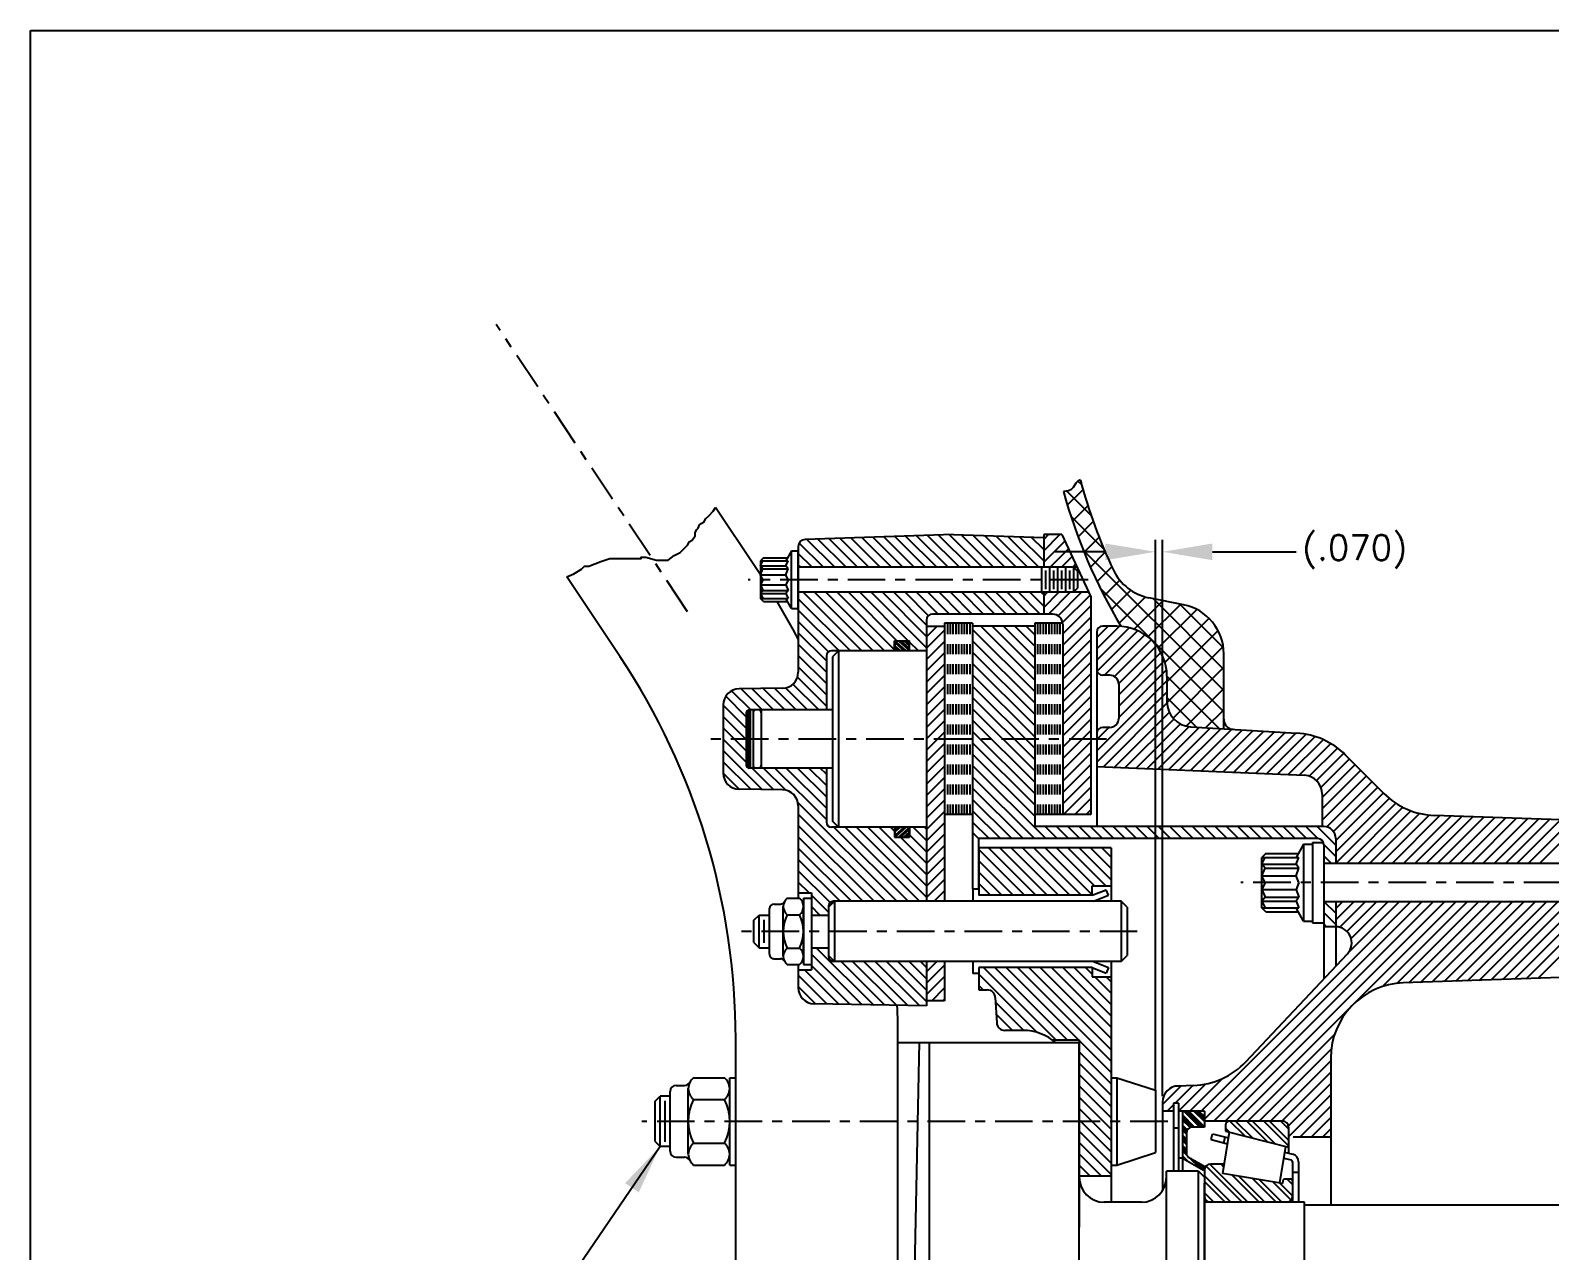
# Model space of a CAD drawing. Extents: x 0 to 267, y -90 to 34.
# Drawn here: x 40.71 to 55.88, y 18.56 to 30.74 of the extents above; entities that cross this region are included whole.
import ezdxf

# ---------------------------------------------------------------- set-up
doc = ezdxf.new("R2010")
doc.units = 0
doc.header["$LTSCALE"] = 0.3
doc.header["$MEASUREMENT"] = 0
doc.linetypes.add('CENTER', pattern=[2, 1.25, -0.25, 0.25, -0.25])
doc.linetypes.add('HIDDEN', pattern=[0.375, 0.25, -0.125])
doc.layers.get('0').update_dxf_attribs({"linetype": 'CONTINUOUS'})
doc.layers.get('Defpoints').update_dxf_attribs({"linetype": 'CONTINUOUS'})
for name, color, linetype in [('1', 1, 'CONTINUOUS'), ('2', 6, 'CONTINUOUS'), ('NOTES', 2, 'CONTINUOUS')]:
    doc.layers.add(name, color=color, linetype=linetype)
doc.styles.add('ROMANS', font='ROMANS.shx')
doc.dimstyles.new('FRACTION', dxfattribs={"dimtxt": 0.125, "dimasz": 0.15, "dimexe": 0.12, "dimexo": 0.12, "dimgap": 0.05, "dimtad": 0, "dimtih": 1, "dimtoh": 1, "dimdec": 4, "dimzin": 4, "dimdsep": 46, "dimlunit": 5, "dimtxsty": 'ROMANS', "dimcen": 0.09, "dimclrd": 6, "dimclre": 6, "dimclrt": 256, "dimadec": 0, "dimazin": 0, "dimtfac": 0.72, "dimtdec": 4, "dimtofl": 0, "dimtmove": 0, "dimatfit": 3, "dimfxl": 1, "dimfrac": 2, "dimtolj": 1, "dimtzin": 4, "dimarcsym": 0})

# ---------------------------------------------------------------- blocks, each defined once
blk = doc.blocks.new('*D8')
at = {"layer": 'Defpoints', "color": 0, "transparency": 16777216}
for p in [(51.941, 25.537), (51.941, 20.044), (52.011, 20.044)]:
    blk.add_point(p, dxfattribs=at)
at = {"layer": 'NOTES', "color": 6, "lineweight": -2, "transparency": 16777216}
for p, q in [((51.941, 20.164), (51.941, 25.657)), ((52.011, 20.164), (52.011, 25.657)), ((51.441, 25.537), (50.941, 25.537)), ((52.511, 25.537), (53.345, 25.537))]:
    blk.add_line(p, q, dxfattribs=at)
at = {"layer": 'NOTES', "color": 6, "transparency": 16777216}
for points in [[(51.441, 25.62), (51.441, 25.453), (51.941, 25.537)], [(52.511, 25.62), (52.511, 25.453), (52.011, 25.537)]]:
    blk.add_solid(points, dxfattribs=at)
at = {"layer": 'NOTES', "transparency": 16777216, "insert": (53.93, 25.537), "char_height": 0.25, "attachment_point": 5, "style": 'ROMANS'}
blk.add_mtext('\\A1;(.070)', dxfattribs=at)

msp = doc.modelspace()

# ---------------------------------------------------------------- linework, layer by layer
at = {"color": 2}
for p, q in [((48.22673, 21.50016), (48.2267, 21.99727)), ((48.26646, 22.07999), (48.38874, 22.08)), ((48.42851, 22.08), (48.50678, 22.08001)), ((48.42855, 21.50018), (48.42852, 21.99728)), ((47.93218, 21.63704), (47.93217, 21.85882)), ((47.98437, 21.58486), (47.98435, 21.91101)), ((48.03655, 21.634), (48.03653, 21.86369)), ((48.08874, 21.52073), (48.08871, 21.97515)), ((48.26647, 21.91397), (48.38875, 21.91398)), ((48.26649, 21.58193), (48.38878, 21.58194)), ((48.26651, 21.41591), (48.38879, 21.41592)), ((48.42856, 21.41592), (48.50683, 21.41593)), ((47.27847, 19.52602), (47.27847, 20.17868)), ((47.33069, 20.2873), (47.63909, 20.2873)), ((47.69129, 20.2873), (47.75129, 20.2873)), ((47.6913, 19.52602), (47.6913, 20.17868)), ((51.49757, 20.2873), (51.55757, 20.2873)), ((46.9473, 19.65135), (46.9473, 20.05135)), ((46.9973, 19.60135), (46.9973, 20.10135)), ((47.0473, 19.64862), (47.0473, 20.05795)), ((47.0973, 19.55304), (47.0973, 20.14966)), ((47.33069, 20.06932), (47.63909, 20.06932)), ((47.33069, 19.63337), (47.63909, 19.63337)), ((47.33069, 19.4154), (47.63909, 19.4154)), ((47.6913, 19.4154), (47.7513, 19.4154)), ((51.49758, 19.4154), (51.55758, 19.4154))]:
    msp.add_line(p, q, dxfattribs=at)
for centre, radius, start, end in [((48.33308, 21.99699), 0.10643, 128.748849, 231.259119), ((48.32214, 21.99699), 0.10643, 308.748849, 51.259119), ((48.59314, 21.74798), 0.36642, 153.062479, 206.945489), ((48.06211, 21.74794), 0.36642, 333.062479, 26.945489), ((48.33311, 21.49893), 0.10643, 128.748849, 231.259119), ((48.32217, 21.49893), 0.10643, 308.748849, 51.259119), ((47.41814, 20.17831), 0.13974, 128.744865, 231.255135), ((47.55163, 20.17831), 0.13974, 308.744865, 51.255135), ((47.75957, 19.85135), 0.48109, 153.058495, 206.941505), ((47.21021, 19.85135), 0.48109, 333.058495, 26.941505), ((47.41814, 19.52439), 0.13974, 128.744865, 231.255135), ((47.55163, 19.52439), 0.13974, 308.744865, 51.255135)]:
    msp.add_arc(centre, radius, start, end, dxfattribs=at)
at = {"layer": '1', "linetype": 'CENTER'}
for p, q in [((47.27149, 24.93726), (45.36175, 27.80441)), ((53.69132, 19.69435), (53.27132, 19.69435)), ((52.62642, 19.42435), (52.49132, 19.42435)), ((53.29132, 19.27435), (53.23478, 19.27435)), ((53.25132, 19.04435), (52.49132, 19.04435))]:
    msp.add_line(p, q, dxfattribs=at)
at = {"layer": '1'}
for p, q in [((51.2058, 26.2059), (51.16804, 26.24366)), ((51.30019, 25.89938), (51.05608, 26.14348)), ((51.06265, 26.00448), (51.21852, 26.16034)), ((47.94564, 25.38629), (47.55035, 25.97975)), ((51.11399, 25.84369), (51.26772, 25.99742)), ((51.43168, 25.55575), (51.09922, 25.88821)), ((51.16943, 25.68699), (51.32132, 25.83888)), ((49.92632, 25.70797), (48.44409, 25.6606)), ((48.73966, 25.38297), (48.46147, 25.66116)), ((48.8528, 25.38297), (48.5711, 25.66466)), ((48.96594, 25.38297), (48.68074, 25.66816)), ((49.07908, 25.38297), (48.79037, 25.67167)), ((49.19221, 25.38297), (48.90001, 25.67517)), ((49.30535, 25.38297), (49.00964, 25.67868)), ((49.41849, 25.38297), (49.11927, 25.68218)), ((49.53163, 25.38297), (49.22891, 25.68568)), ((49.64477, 25.38297), (49.33854, 25.68919)), ((49.7579, 25.38297), (49.44818, 25.69269)), ((49.87104, 25.38297), (49.55781, 25.69619)), ((49.98418, 25.38297), (49.66745, 25.6997)), ((50.09732, 25.38297), (49.77708, 25.7032)), ((50.21046, 25.38297), (49.88672, 25.7067)), ((49.92632, 25.70797), (50.82632, 25.67921)), ((50.3236, 25.38297), (50.00097, 25.70558)), ((50.43673, 25.38297), (50.11785, 25.70185)), ((50.54987, 25.38297), (50.23472, 25.69811)), ((50.66301, 25.38297), (50.35159, 25.69438)), ((50.77615, 25.38297), (50.46847, 25.69064)), ((50.82632, 25.44593), (50.58534, 25.68691)), ((50.82632, 25.55907), (50.70221, 25.68317)), ((50.82632, 25.70797), (50.82632, 25.38297)), ((50.82632, 25.5462), (50.98809, 25.70797)), ((50.82632, 25.65934), (50.87495, 25.70797)), ((50.82632, 25.43307), (51.03657, 25.64331)), ((51.00632, 25.70797), (51.29632, 25.08797)), ((51.22878, 25.53421), (51.3791, 25.68453)), ((48.37632, 25.59064), (48.37632, 24.3355)), ((48.51338, 25.38297), (48.37632, 25.52003)), ((48.62652, 25.38297), (48.38503, 25.62445)), ((50.88936, 25.38297), (51.07262, 25.56623)), ((51.0025, 25.38297), (51.10868, 25.48914)), ((52.62381, 24.15149), (51.22045, 25.55485)), ((51.29189, 25.38519), (51.44089, 25.53418)), ((48.40025, 25.38297), (48.37632, 25.40689)), ((51.11564, 25.38297), (51.14473, 25.41206)), ((51.35863, 25.2398), (51.50652, 25.38769)), ((46.59735, 24.48823), (46.06605, 25.28589)), ((51.42888, 25.09792), (51.58517, 25.2542)), ((48.89585, 24.54797), (48.37632, 25.06748)), ((49.00899, 24.54797), (48.42397, 25.13297)), ((49.12212, 24.54797), (48.53711, 25.13297)), ((49.23526, 24.54797), (48.65025, 25.13297)), ((49.33807, 24.5583), (48.76339, 25.13297)), ((49.36153, 24.64798), (48.87653, 25.13297)), ((49.47467, 24.64797), (48.98967, 25.13297)), ((49.65632, 24.57946), (49.1028, 25.13297)), ((49.65632, 24.6926), (49.21594, 25.13297)), ((49.65632, 24.80573), (49.32908, 25.13297)), ((49.67622, 24.89897), (49.44222, 25.13297)), ((49.77398, 24.91435), (49.55536, 25.13297)), ((49.88712, 24.91435), (49.66849, 25.13297)), ((50.00026, 24.91435), (49.78163, 25.13297)), ((50.1134, 24.91435), (49.89477, 25.13297)), ((50.22654, 24.91435), (50.00791, 25.13297)), ((50.33967, 24.91435), (50.12105, 25.13297)), ((50.45281, 24.91435), (50.23419, 25.13297)), ((50.56595, 24.91435), (50.34732, 25.13297)), ((50.67909, 24.91435), (50.46046, 25.13297)), ((50.79223, 24.91435), (50.5736, 25.13297)), ((50.82632, 24.99339), (50.68674, 25.13297)), ((50.82632, 25.10652), (50.79988, 25.13297)), ((50.82632, 24.98052), (50.97877, 25.13297)), ((50.82632, 25.09366), (50.86563, 25.13297)), ((50.82632, 25.13297), (50.82632, 24.91435)), ((50.87328, 24.91435), (51.09191, 25.13297)), ((50.97048, 24.89841), (51.20505, 25.13297)), ((51.01511, 24.8299), (51.28895, 25.10373)), ((51.29632, 25.08797), (51.29632, 22.91435)), ((52.62381, 23.93936), (51.39194, 25.17123)), ((51.50254, 24.95945), (51.696, 25.1529)), ((51.57952, 24.82429), (51.84155, 25.08632)), ((51.73042, 24.76306), (52.01722, 25.04986)), ((52.22201, 25.00884), (51.87589, 25.07817)), ((52.62381, 24.36362), (51.91762, 25.06981)), ((48.78271, 24.54797), (48.37632, 24.95435)), ((50.91632, 24.91435), (49.71632, 24.91435)), ((51.01632, 24.71798), (51.29632, 24.99797)), ((51.01632, 24.60484), (51.29632, 24.88484)), ((51.86622, 24.68673), (52.19396, 25.01446)), ((51.96871, 24.57708), (52.35405, 24.96242)), ((52.03672, 24.43297), (52.47663, 24.87287)), ((52.62009, 24.57947), (52.18288, 25.01668)), ((48.67822, 24.53932), (48.37632, 24.84121)), ((48.65632, 24.44808), (48.37632, 24.72808)), ((49.65632, 24.85435), (49.65632, 22.04797)), ((49.65632, 24.79435), (49.83632, 24.79435)), ((49.65632, 24.68724), (49.76343, 24.79435)), ((49.65632, 24.57411), (49.83632, 24.7541)), ((49.83632, 24.82435), (49.83632, 22.04797)), ((50.11632, 24.82435), (49.83632, 24.82435)), ((50.11632, 24.82435), (50.11632, 22.91435)), ((50.73632, 24.79435), (50.11632, 24.79435)), ((50.73632, 24.14286), (50.11632, 24.76286)), ((50.73632, 24.256), (50.19798, 24.79435)), ((50.73632, 24.36914), (50.31111, 24.79435)), ((50.73632, 24.48227), (50.42425, 24.79435)), ((50.73632, 24.59541), (50.53739, 24.79435)), ((50.73632, 24.70855), (50.65053, 24.79435)), ((50.73632, 24.82435), (50.73632, 22.91435)), ((51.01582, 24.82435), (50.73632, 24.82435)), ((51.01632, 24.81435), (51.01632, 22.91435)), ((51.01632, 24.49171), (51.29632, 24.7717)), ((51.35632, 24.68169), (51.46898, 24.79435)), ((51.35632, 24.56855), (51.58148, 24.79371)), ((51.35632, 24.45542), (51.67977, 24.77887)), ((51.35632, 24.34228), (51.76347, 24.74942)), ((52.05632, 24.24043), (52.56664, 24.75075)), ((48.65632, 24.33494), (48.37632, 24.61494)), ((49.33807, 24.64798), (49.48807, 24.64797)), ((49.33807, 24.54798), (49.33807, 24.64798)), ((49.34162, 24.59565), (49.39499, 24.54798)), ((49.34222, 24.5884), (49.38749, 24.54798)), ((49.3438, 24.58029), (49.37998, 24.54798)), ((49.34652, 24.6241), (49.43175, 24.54797)), ((49.34696, 24.57077), (49.37247, 24.54798)), ((49.34862, 24.62892), (49.43926, 24.54797)), ((49.35102, 24.63349), (49.44677, 24.54797)), ((49.35399, 24.63754), (49.45334, 24.54881)), ((49.37593, 24.6477), (49.47381, 24.56028)), ((49.38313, 24.64798), (49.47635, 24.56471)), ((49.39063, 24.64798), (49.47861, 24.5694)), ((49.39814, 24.64798), (49.48055, 24.57437)), ((49.43153, 24.64797), (49.48451, 24.60065)), ((49.43904, 24.64797), (49.48387, 24.60794)), ((49.44654, 24.64797), (49.48223, 24.6161)), ((49.45405, 24.64797), (49.47896, 24.62573)), ((49.48807, 24.54797), (49.48807, 24.64797)), ((49.57468, 24.54797), (49.48807, 24.63457)), ((49.65632, 24.46097), (49.83632, 24.64097)), ((50.73632, 24.02973), (50.11632, 24.64973)), ((51.01632, 24.37857), (51.29632, 24.65856)), ((51.43153, 24.30435), (51.836, 24.70882)), ((51.53213, 24.29182), (51.89888, 24.65856)), ((51.57595, 24.2225), (51.95265, 24.59919)), ((52.0566, 24.02857), (52.6186, 24.59058)), ((48.65632, 24.22181), (48.37632, 24.5018)), ((48.65632, 24.49797), (48.65632, 23.95797)), ((48.77632, 24.54726), (48.71632, 24.48726)), ((48.71632, 24.48726), (48.71632, 22.84868)), ((48.77632, 24.54797), (48.77632, 22.78797)), ((49.65632, 24.34783), (49.83632, 24.52783)), ((50.73632, 23.91659), (50.11632, 24.53659)), ((50.73632, 23.80345), (50.11632, 24.42345)), ((51.01632, 24.26543), (51.29632, 24.54543)), ((51.01632, 24.1523), (51.29632, 24.43229)), ((51.57632, 24.10973), (51.99706, 24.53047)), ((51.57632, 23.99659), (52.03105, 24.45132)), ((52.62381, 23.77067), (52.62381, 24.51858)), ((48.65632, 23.99554), (48.36782, 24.28403)), ((48.65632, 24.10867), (48.37632, 24.38867)), ((49.65632, 24.2347), (49.83632, 24.4147)), ((49.65632, 24.12156), (49.83632, 24.30156)), ((50.73632, 23.69031), (50.11632, 24.31031)), ((51.01632, 24.03916), (51.29632, 24.31916)), ((51.57632, 23.88346), (52.0521, 24.35923)), ((52.57759, 23.77345), (52.05632, 24.29471)), ((52.11706, 23.8769), (52.62381, 24.38366)), ((47.90192, 23.95797), (47.71084, 24.14905)), ((48.01506, 23.95797), (47.80474, 24.16829)), ((48.1282, 23.95797), (47.91593, 24.17023)), ((48.24134, 23.95797), (48.02713, 24.17217)), ((48.35448, 23.95797), (48.13833, 24.17411)), ((48.46762, 23.95797), (48.24709, 24.17849)), ((48.58075, 23.95797), (48.32272, 24.216)), ((49.65632, 24.00843), (49.83632, 24.18842)), ((50.73632, 23.57718), (50.11632, 24.19718)), ((51.01632, 23.92603), (51.29632, 24.20602)), ((51.35632, 23.55032), (52.05632, 24.25032)), ((51.35632, 23.43718), (52.05632, 24.13718)), ((52.24915, 23.79687), (52.62381, 24.17153)), ((47.62632, 24.00797), (47.62632, 23.32797)), ((47.85632, 23.7773), (47.62632, 24.00729)), ((47.85632, 23.89043), (47.65194, 24.09481)), ((49.65632, 23.89529), (49.83632, 24.07529)), ((50.73632, 23.46404), (50.11632, 24.08404)), ((50.73632, 23.3509), (50.11632, 23.9709)), ((51.01632, 23.81289), (51.29632, 24.09288)), ((51.01632, 23.69975), (51.29632, 23.97975)), ((51.42374, 23.39147), (52.05682, 24.02454)), ((52.35186, 23.78704), (52.05632, 24.08258)), ((47.85632, 23.66416), (47.62632, 23.89416)), ((47.85632, 23.92797), (47.85636, 23.40796)), ((47.87441, 23.94011), (47.89441, 23.95797)), ((47.87441, 23.94011), (47.87445, 23.39582)), ((47.89441, 23.95797), (47.89445, 23.37796)), ((47.92632, 23.95797), (47.92636, 23.37796)), ((48.00632, 23.95798), (48.00636, 23.37797)), ((49.65632, 23.78216), (49.83632, 23.96215)), ((49.65632, 23.66902), (49.83632, 23.84902)), ((50.73632, 23.23777), (50.11632, 23.85777)), ((51.01632, 23.58662), (51.29632, 23.86661)), ((51.53225, 23.38683), (52.07983, 23.93441)), ((51.64075, 23.3822), (52.12582, 23.86727)), ((51.74925, 23.37756), (52.19042, 23.81873)), ((52.44581, 23.78139), (52.62381, 23.95939)), ((47.85632, 23.55103), (47.62632, 23.78102)), ((47.85632, 23.43789), (47.62632, 23.66789)), ((49.65632, 23.55588), (49.83632, 23.73588)), ((50.73632, 23.12463), (50.11632, 23.74463)), ((51.01632, 23.47348), (51.29632, 23.75348)), ((51.35632, 23.66346), (51.47721, 23.78435)), ((51.85775, 23.37292), (52.27681, 23.79199)), ((51.96625, 23.36829), (52.38313, 23.78516)), ((52.07475, 23.36365), (52.48984, 23.77874)), ((52.18326, 23.35902), (52.59655, 23.77231)), ((52.2913, 23.79069), (53.35358, 23.72672)), ((52.29176, 23.35438), (52.70326, 23.76588)), ((52.40026, 23.34975), (52.80997, 23.75946)), ((52.50876, 23.34511), (52.91668, 23.75303)), ((52.61726, 23.34048), (53.02339, 23.7466)), ((52.72576, 23.33584), (53.1301, 23.74018)), ((52.83427, 23.33121), (53.23681, 23.73375)), ((52.94277, 23.32657), (53.34352, 23.72732)), ((53.05127, 23.32193), (53.4449, 23.71557)), ((53.15977, 23.3173), (53.5354, 23.69293)), ((53.26827, 23.31266), (53.6172, 23.66159)), ((48.01714, 23.16394), (47.62632, 23.55475)), ((49.65632, 23.44275), (49.83632, 23.62274)), ((49.65632, 23.32961), (49.83632, 23.50961)), ((50.73632, 23.01149), (50.11632, 23.63149)), ((50.73632, 22.89836), (50.11632, 23.51836)), ((51.01632, 23.36035), (51.29632, 23.64034)), ((51.01632, 23.24721), (51.29632, 23.5272)), ((53.37677, 23.30803), (53.69159, 23.62285)), ((53.47785, 23.29597), (53.75933, 23.57745)), ((53.5481, 23.25308), (53.82083, 23.52581)), ((54.22239, 23.12455), (53.83902, 23.50821)), ((47.90199, 23.16595), (47.62632, 23.44161)), ((47.87445, 23.39582), (47.89445, 23.37796)), ((48.13229, 23.16193), (47.91624, 23.37797)), ((48.25064, 23.15672), (48.02938, 23.37797)), ((48.65632, 22.86418), (48.14252, 23.37797)), ((48.65632, 22.97731), (48.25566, 23.37797)), ((48.65632, 23.09045), (48.3688, 23.37797)), ((48.65632, 23.20359), (48.48194, 23.37797)), ((48.65632, 23.31672), (48.59507, 23.37797)), ((48.65632, 23.37797), (48.65632, 22.83797)), ((49.65632, 23.21648), (49.83632, 23.39647)), ((50.8472, 22.67435), (50.11632, 23.40522)), ((51.01632, 23.13407), (51.29632, 23.41407)), ((51.35632, 23.39435), (53.42856, 23.30582)), ((53.59336, 23.1852), (53.87768, 23.46952)), ((53.60632, 23.08503), (53.93422, 23.41293)), ((53.60632, 22.97189), (53.99077, 23.35634)), ((47.78684, 23.16796), (47.62632, 23.32848)), ((49.65632, 23.10334), (49.83632, 23.28334)), ((50.73406, 22.67435), (50.11632, 23.29208)), ((51.01632, 23.02094), (51.29632, 23.30093)), ((53.60632, 22.85876), (54.04732, 23.29975)), ((53.65126, 22.79055), (54.10387, 23.24316)), ((49.65632, 22.9902), (49.83632, 23.1702)), ((49.65632, 22.87707), (49.83632, 23.05706)), ((50.62092, 22.67435), (50.11632, 23.17894)), ((50.50778, 22.67435), (50.11632, 23.06581)), ((51.02287, 22.91435), (51.29632, 23.1878)), ((51.13601, 22.91435), (51.29632, 23.07466)), ((53.71854, 22.7447), (54.16041, 23.18657)), ((53.74132, 22.65435), (54.21696, 23.12998)), ((53.74132, 22.54121), (54.27598, 23.07586)), ((49.35941, 22.04797), (48.3726, 23.03476)), ((48.37632, 23.00044), (48.37632, 22.08)), ((49.24627, 22.04797), (48.37632, 22.9179)), ((49.65632, 22.76393), (49.83632, 22.94393)), ((50.11632, 22.91435), (49.83632, 22.91435)), ((50.39465, 22.67435), (50.11632, 22.95267)), ((51.29632, 22.91435), (50.73632, 22.91435)), ((51.24915, 22.91435), (51.29632, 22.96152)), ((53.74132, 22.42807), (54.34111, 23.02786)), ((53.85074, 22.42435), (54.41269, 22.9863)), ((53.96387, 22.42435), (54.49131, 22.95179)), ((54.07701, 22.42435), (54.57803, 22.92536)), ((54.19015, 22.42435), (54.67459, 22.90879)), ((54.30329, 22.42435), (54.78215, 22.90321)), ((49.13313, 22.04797), (48.37632, 22.80476)), ((48.77632, 22.78868), (48.71632, 22.84868)), ((49.47255, 22.04797), (48.73253, 22.78797)), ((49.58569, 22.04797), (48.84567, 22.78797)), ((49.65632, 22.09047), (48.95881, 22.78797)), ((49.65632, 22.2036), (49.07195, 22.78797)), ((49.65632, 22.31674), (49.18509, 22.78797)), ((49.33807, 22.74813), (49.29822, 22.78797)), ((49.33807, 22.78796), (49.33807, 22.68796)), ((49.34162, 22.74029), (49.39499, 22.78796)), ((49.34222, 22.74754), (49.38749, 22.78796)), ((49.3438, 22.75565), (49.37998, 22.78796)), ((49.34652, 22.71184), (49.43175, 22.78797)), ((49.34696, 22.76517), (49.37247, 22.78796)), ((49.34862, 22.70702), (49.43926, 22.78797)), ((49.35102, 22.70245), (49.44677, 22.78797)), ((49.35399, 22.6984), (49.45334, 22.78713)), ((49.37593, 22.68824), (49.47381, 22.77566)), ((49.38313, 22.68796), (49.47635, 22.77123)), ((49.39063, 22.68796), (49.47861, 22.76654)), ((49.39814, 22.68796), (49.48055, 22.76157)), ((49.48807, 22.78797), (49.48807, 22.68797)), ((49.65632, 22.65615), (49.5245, 22.78797)), ((49.65632, 22.76928), (49.63764, 22.78797)), ((49.65632, 22.6508), (49.83632, 22.83079)), ((50.28151, 22.67435), (50.11632, 22.83953)), ((50.96033, 22.67435), (50.84033, 22.79435)), ((51.07347, 22.67435), (50.95347, 22.79435)), ((51.18661, 22.67435), (51.06661, 22.79435)), ((51.29974, 22.67435), (51.17974, 22.79435)), ((51.41288, 22.67435), (51.29288, 22.79435)), ((51.52602, 22.67435), (51.40602, 22.79435)), ((51.63915, 22.67435), (51.51915, 22.79435)), ((51.75229, 22.67435), (51.63229, 22.79435)), ((51.86543, 22.67435), (51.74543, 22.79435)), ((51.97857, 22.67435), (51.85857, 22.79435)), ((52.0917, 22.67435), (51.9717, 22.79435)), ((52.20484, 22.67435), (52.08484, 22.79435)), ((52.31798, 22.67435), (52.19798, 22.79435)), ((52.43111, 22.67435), (52.31111, 22.79435)), ((52.54425, 22.67435), (52.42425, 22.79435)), ((52.65739, 22.67435), (52.53739, 22.79435)), ((52.77053, 22.67435), (52.65053, 22.79435)), ((52.88366, 22.67435), (52.76366, 22.79435)), ((52.9968, 22.67435), (52.8768, 22.79435)), ((53.10994, 22.67435), (52.98994, 22.79435)), ((53.22307, 22.67435), (53.10307, 22.79435)), ((53.33621, 22.67435), (53.21621, 22.79435)), ((53.44935, 22.67435), (53.32935, 22.79435)), ((53.5625, 22.67434), (53.44249, 22.79435)), ((53.74132, 22.60865), (53.55562, 22.79435)), ((54.41642, 22.42435), (54.89147, 22.89939)), ((54.52956, 22.42435), (55.00079, 22.89557)), ((54.6427, 22.42435), (55.1101, 22.89176)), ((54.75583, 22.42435), (55.21942, 22.88794)), ((54.86897, 22.42435), (55.32874, 22.88412)), ((54.98211, 22.42435), (55.43806, 22.8803)), ((55.09525, 22.42435), (55.54738, 22.87648)), ((55.20838, 22.42435), (55.6567, 22.87267)), ((55.32152, 22.42435), (55.76602, 22.86885)), ((55.43466, 22.42435), (55.87534, 22.86503)), ((55.54779, 22.42435), (55.98466, 22.86121)), ((55.66093, 22.42435), (56.09398, 22.8574)), ((55.77407, 22.42435), (56.20489, 22.85517)), ((49.01999, 22.04797), (48.37632, 22.69163)), ((49.33807, 22.68796), (49.48807, 22.68797)), ((49.65632, 22.42988), (49.39823, 22.68796)), ((49.43153, 22.68797), (49.48451, 22.73529)), ((49.43904, 22.68797), (49.48387, 22.728)), ((49.44654, 22.68797), (49.48223, 22.71984)), ((49.45405, 22.68797), (49.47896, 22.71021)), ((49.65632, 22.54301), (49.48807, 22.71126)), ((49.65632, 22.53766), (49.83632, 22.71766)), ((49.65632, 22.42452), (49.83632, 22.60452)), ((50.17632, 22.67435), (50.17632, 22.16797)), ((53.74132, 22.49551), (53.62131, 22.61552)), ((48.90686, 22.04797), (48.37632, 22.57849)), ((48.79372, 22.04797), (48.37632, 22.46536)), ((49.65632, 22.31139), (49.83632, 22.49138)), ((50.18007, 22.58211), (50.18007, 22.10797)), ((50.63571, 22.10797), (50.18007, 22.56361)), ((50.52258, 22.10797), (50.18007, 22.45047)), ((50.74885, 22.10797), (50.2747, 22.58211)), ((50.86199, 22.10797), (50.38784, 22.58211)), ((50.97513, 22.10797), (50.50098, 22.58211)), ((51.08827, 22.10797), (50.61412, 22.58211)), ((51.2014, 22.10797), (50.72726, 22.58211)), ((51.31089, 22.11162), (50.84039, 22.58211)), ((51.33271, 22.20293), (50.95353, 22.58211)), ((51.44585, 22.20293), (51.06101, 22.58777)), ((51.50007, 22.26186), (51.17981, 22.58211)), ((51.50007, 22.37499), (51.29295, 22.58211)), ((51.50007, 22.48813), (51.40609, 22.58211)), ((51.50007, 22.58211), (51.50007, 22.04797)), ((53.69935, 22.42435), (53.62132, 22.50237)), ((48.69316, 22.03539), (48.37632, 22.35222)), ((49.65632, 22.19825), (49.83632, 22.37825)), ((50.40944, 22.10797), (50.18007, 22.33734)), ((48.48354, 22.13187), (48.37632, 22.23908)), ((49.65632, 22.08512), (49.83632, 22.26511)), ((49.73232, 22.04797), (49.83632, 22.15198)), ((50.12007, 22.16797), (50.12007, 22.04797)), ((50.2963, 22.10797), (50.18007, 22.2242)), ((51.31089, 22.10797), (51.31089, 22.20293)), ((51.31089, 22.20293), (51.50007, 22.20293)), ((51.31089, 22.10797), (51.45127, 22.16368)), ((51.4734, 22.10791), (51.45127, 22.16368)), ((48.37632, 22.13186), (48.50678, 22.13187)), ((48.50678, 22.13187), (48.50683, 21.36407)), ((48.67632, 21.93909), (48.50678, 22.10863)), ((48.59127, 21.91101), (48.50679, 21.99548)), ((48.67632, 21.98797), (48.73632, 22.04797)), ((48.67632, 21.99797), (48.67632, 21.49797)), ((48.73632, 22.04797), (48.73632, 21.44797)), ((50.18316, 22.10797), (50.18007, 22.11106)), ((51.32236, 22.04797), (51.4734, 22.10791)), ((51.5988, 22.04797), (51.5988, 21.44797)), ((51.6588, 21.98797), (51.5988, 22.04797)), ((52.39897, 19.95435), (54.48897, 22.04435)), ((52.43132, 19.87356), (54.60211, 22.04435)), ((52.52525, 19.85435), (54.71525, 22.04435)), ((52.63838, 19.85435), (54.82838, 22.04435)), ((52.75152, 19.85435), (54.94152, 22.04435)), ((53.74132, 21.92982), (53.6268, 22.04435)), ((53.74132, 21.97552), (53.81015, 22.04435)), ((53.74132, 21.86239), (53.92329, 22.04435)), ((53.74132, 21.97552), (53.81015, 22.04435)), ((53.78128, 21.7892), (54.03642, 22.04435)), ((53.85343, 21.74821), (54.14956, 22.04435)), ((53.86628, 21.5348), (54.37583, 22.04435)), ((53.89526, 21.67691), (54.2627, 22.04435)), ((54.20535, 21.19504), (55.05466, 22.04435)), ((54.35113, 21.22769), (55.16779, 22.04435)), ((54.47121, 21.23463), (55.28093, 22.04435)), ((54.58844, 21.23872), (55.39407, 22.04435)), ((54.70567, 21.24282), (55.5072, 22.04435)), ((54.8229, 21.24691), (55.62034, 22.04435)), ((54.94014, 21.251), (55.73348, 22.04435)), ((55.05737, 21.2551), (55.84662, 22.04435)), ((55.1746, 21.25919), (55.95975, 22.04435)), ((55.29183, 21.26329), (56.07289, 22.04435)), ((55.40906, 21.26738), (56.18132, 22.03964)), ((51.6588, 21.98797), (51.6588, 21.50797)), ((53.74132, 21.81669), (53.62132, 21.93669)), ((55.52629, 21.27147), (56.18132, 21.92651)), ((53.65053, 21.79435), (53.62132, 21.82355)), ((55.64352, 21.27557), (56.18132, 21.81337)), ((55.76075, 21.27966), (56.18132, 21.70023)), ((49.13313, 21.00701), (48.55526, 21.58486)), ((48.67632, 21.57694), (48.66839, 21.58487)), ((48.37632, 21.41592), (48.37632, 21.18515)), ((49.01014, 21.01686), (48.50682, 21.52016)), ((48.89499, 21.01887), (48.50683, 21.40702)), ((48.67632, 21.50797), (48.73632, 21.44797)), ((49.24043, 21.01284), (48.8053, 21.44797)), ((49.35558, 21.01083), (48.91843, 21.44797)), ((49.47073, 21.00882), (49.03157, 21.44797)), ((49.58588, 21.00681), (49.14471, 21.44797)), ((49.65632, 21.0495), (49.25785, 21.44797)), ((49.65632, 21.16264), (49.37099, 21.44797)), ((49.65632, 21.27577), (49.48412, 21.44797)), ((49.65632, 21.38891), (49.59726, 21.44797)), ((49.65632, 21.44797), (49.65632, 21.00558)), ((49.65632, 21.34354), (49.76075, 21.44797)), ((49.65632, 21.23041), (49.83632, 21.4104)), ((49.83632, 21.44797), (49.83632, 21.05581)), ((50.12007, 21.44797), (50.12007, 21.32797)), ((50.18007, 21.38797), (50.18007, 21.16312)), ((50.94769, 20.66464), (50.22435, 21.38797)), ((51.06083, 20.66464), (50.33748, 21.38797)), ((51.50007, 20.33855), (50.45062, 21.38797)), ((51.50007, 20.45168), (50.56376, 21.38797)), ((51.50007, 20.56482), (50.6769, 21.38797)), ((51.50007, 20.67795), (50.79004, 21.38797)), ((51.50007, 20.79109), (50.90317, 21.38797)), ((51.50007, 20.90423), (51.01631, 21.38797)), ((51.50007, 21.01736), (51.12945, 21.38797)), ((51.31089, 21.31967), (51.24259, 21.38797)), ((51.31089, 21.38797), (51.31089, 21.293)), ((51.31089, 21.38797), (51.45127, 21.33226)), ((51.32236, 21.44797), (51.4734, 21.38803)), ((51.4734, 21.38803), (51.45127, 21.33226)), ((51.50007, 21.44797), (51.50007, 19.04435)), ((51.5988, 21.44797), (51.6588, 21.50797)), ((52.84289, 20.44545), (53.8576, 21.52475)), ((48.66469, 21.02289), (48.37632, 21.31125)), ((48.37638, 21.36406), (48.50683, 21.36407)), ((48.77984, 21.02088), (48.43665, 21.36406)), ((49.65632, 21.11727), (49.83632, 21.29727)), ((50.76049, 20.7387), (50.17121, 21.32797)), ((51.31089, 21.293), (51.50007, 21.293)), ((51.50007, 21.1305), (51.33756, 21.293)), ((51.50007, 21.24363), (51.45069, 21.293)), ((56.18132, 21.29435), (54.41515, 21.23267)), ((48.54955, 21.0249), (48.37632, 21.19812)), ((49.708, 21.05581), (49.83632, 21.18413)), ((50.22293, 21.16312), (50.18007, 21.20598)), ((50.18007, 21.16312), (50.26306, 21.16312)), ((50.343, 21.08625), (50.35711, 20.83569)), ((49.6566, 21.00558), (48.53353, 21.02518)), ((49.82114, 21.05581), (49.83632, 21.07099)), ((50.62728, 20.75877), (50.34558, 21.04047)), ((50.51409, 20.75882), (50.35233, 20.92058)), ((47.75136, 14.79431), (47.75129, 20.67431)), ((49.37136, 14.79433), (49.37129, 20.67433)), ((49.5816, 20.64107), (49.46664, 14.9554)), ((49.68129, 20.63435), (49.68129, 14.95435)), ((50.91215, 20.66464), (51.1813, 20.66464)), ((51.18136, 14.92406), (51.18129, 20.63435)), ((51.1813, 20.66464), (51.1813, 18.79643)), ((52.86466, 19.85435), (53.72942, 20.71911)), ((51.50007, 20.22541), (51.1813, 20.54417)), ((52.97779, 19.85435), (53.69677, 20.57332)), ((51.50007, 20.11227), (51.1813, 20.43103)), ((53.09093, 19.85435), (53.69132, 20.45474)), ((53.20407, 19.85435), (53.69132, 20.3416)), ((51.50007, 19.99914), (51.1813, 20.3179)), ((51.50007, 19.886), (51.1813, 20.20476)), ((52.01132, 20.01925), (52.19733, 20.20526)), ((52.13956, 20.03435), (52.31456, 20.20935)), ((52.1727, 19.95435), (52.44173, 20.22338)), ((52.28583, 19.95435), (52.60879, 20.2773)), ((53.26995, 19.8071), (53.69132, 20.22847)), ((51.50007, 19.77287), (51.1813, 20.09162)), ((51.50007, 19.77287), (51.1813, 20.09162)), ((53.27132, 19.69533), (53.69132, 20.11533)), ((51.50007, 19.65973), (51.1813, 19.97849)), ((52.05956, 19.95435), (52.12132, 20.01611)), ((52.33283, 19.79435), (52.21132, 19.91588)), ((52.32435, 19.79435), (52.21132, 19.90739)), ((52.31586, 19.79435), (52.21132, 19.89891)), ((52.3075, 19.79423), (52.21132, 19.89042)), ((52.29998, 19.79326), (52.21132, 19.88194)), ((52.29321, 19.79155), (52.21132, 19.87345)), ((52.38374, 19.79435), (52.22377, 19.95435)), ((52.39222, 19.79435), (52.23226, 19.95435)), ((52.40071, 19.79435), (52.24074, 19.95435)), ((52.40919, 19.79435), (52.24923, 19.95435)), ((52.41768, 19.79435), (52.25771, 19.95435)), ((52.42616, 19.79435), (52.26619, 19.95435)), ((52.43132, 19.79767), (52.27468, 19.95435)), ((52.43132, 19.84859), (52.32559, 19.95435)), ((52.43132, 19.85707), (52.33407, 19.95435)), ((52.43132, 19.86556), (52.34255, 19.95435)), ((52.43132, 19.87405), (52.35104, 19.95435)), ((52.43132, 19.88253), (52.35952, 19.95435)), ((52.43132, 19.89102), (52.36801, 19.95435)), ((52.43132, 19.8995), (52.37649, 19.95435)), ((53.38348, 19.69435), (53.69132, 20.00219)), ((53.49662, 19.69435), (53.69132, 19.88906)), ((51.50007, 19.54659), (51.1813, 19.86535)), ((51.50007, 19.43346), (51.1813, 19.75222)), ((52.28705, 19.78922), (52.21132, 19.86496)), ((52.25998, 19.76539), (52.21132, 19.81405)), ((52.25702, 19.75986), (52.21132, 19.80556)), ((52.25457, 19.75382), (52.21132, 19.79707)), ((52.25271, 19.74719), (52.21132, 19.78859)), ((52.25158, 19.73984), (52.21132, 19.7801)), ((52.25132, 19.73161), (52.21132, 19.77162)), ((52.25132, 19.72312), (52.21132, 19.76313)), ((52.49786, 19.66888), (52.51263, 19.72703)), ((52.51263, 19.72703), (52.66949, 19.68719)), ((52.67892, 19.7448), (52.61102, 19.33032)), ((52.68216, 19.74398), (52.64132, 19.78473)), ((52.64132, 19.75435), (53.27132, 19.59435)), ((52.83407, 19.7054), (52.68481, 19.85435)), ((52.91002, 19.68611), (52.74144, 19.85435)), ((53.06194, 19.64753), (52.85469, 19.85435)), ((53.13789, 19.62823), (52.91132, 19.85435)), ((53.27132, 19.6081), (53.02457, 19.85435)), ((53.27132, 19.66461), (53.0812, 19.85435)), ((53.27132, 19.77763), (53.19445, 19.85435)), ((53.60975, 19.69435), (53.69132, 19.77592)), ((51.50007, 19.32032), (51.1813, 19.63908)), ((52.25132, 19.67221), (52.21132, 19.71221)), ((52.25132, 19.66372), (52.21132, 19.70373)), ((52.25132, 19.65523), (52.21132, 19.69524)), ((52.25132, 19.64675), (52.21132, 19.68676)), ((52.25132, 19.63826), (52.21132, 19.67827)), ((52.25132, 19.62977), (52.21132, 19.66978)), ((52.25132, 19.62129), (52.21132, 19.6613)), ((52.25132, 19.57037), (52.21132, 19.61038)), ((52.25132, 19.56189), (52.21132, 19.60189)), ((52.25132, 19.5534), (52.21132, 19.59341)), ((52.25132, 19.54491), (52.21132, 19.58492)), ((52.25132, 19.53643), (52.21132, 19.57644)), ((52.25132, 19.52794), (52.21132, 19.56795)), ((52.49786, 19.66888), (52.65975, 19.62776)), ((52.62386, 19.63688), (52.63863, 19.69503)), ((53.24108, 19.60203), (53.18125, 19.2369)), ((51.3991, 19.30815), (51.1813, 19.52594)), ((52.21132, 19.48435), (52.17132, 19.48435)), ((52.25191, 19.51887), (52.21132, 19.55946)), ((52.26851, 19.45135), (52.21132, 19.50855)), ((52.24904, 19.46234), (52.21132, 19.50006)), ((52.2284, 19.47449), (52.21132, 19.49157)), ((52.21132, 19.48435), (52.41994, 19.36397)), ((52.26633, 19.49879), (52.43993, 19.39862)), ((52.38815, 19.3826), (52.2797, 19.49108)), ((52.40887, 19.37036), (52.29975, 19.47951)), ((52.42133, 19.36638), (52.3198, 19.46794)), ((52.42444, 19.37176), (52.33985, 19.45637)), ((52.42754, 19.37714), (52.35991, 19.4448)), ((52.43065, 19.38253), (52.37996, 19.43323)), ((52.43375, 19.38791), (52.40001, 19.42166)), ((52.86456, 19.04435), (52.48421, 19.42392)), ((52.62229, 19.39914), (52.59704, 19.42435)), ((53.2219, 19.48499), (53.29625, 19.46611)), ((53.23164, 19.54443), (53.31102, 19.52427)), ((51.28596, 19.30815), (51.1813, 19.41281)), ((51.1813, 19.30815), (51.50007, 19.30815)), ((52.05134, 16.23435), (52.05131, 19.35435)), ((52.37134, 16.23435), (52.37131, 19.35435)), ((52.37131, 19.35435), (52.43131, 19.29435)), ((52.43993, 19.39862), (52.41994, 19.36397)), ((52.69468, 19.04435), (52.43132, 19.30717)), ((52.80793, 19.04435), (52.44689, 19.40466)), ((53.21086, 19.23205), (52.61102, 19.33032)), ((52.97781, 19.04435), (52.70701, 19.3146)), ((53.03444, 19.04435), (52.77476, 19.3035)), ((53.14769, 19.04435), (52.91026, 19.2813)), ((53.20432, 19.04435), (52.97801, 19.2702)), ((53.31132, 19.22011), (53.25698, 19.27435)), ((53.31132, 19.34556), (53.37132, 19.34556)), ((52.43134, 16.35435), (52.43131, 19.23435)), ((52.63805, 19.04435), (52.43132, 19.25066)), ((52.5248, 19.04435), (52.43132, 19.13764)), ((53.29674, 19.06514), (53.1135, 19.248)), ((53.31132, 19.10709), (53.18125, 19.2369)), ((53.21504, 19.25758), (53.21086, 19.23205)), ((53.43134, 16.54435), (53.43131, 19.04435))]:
    msp.add_line(p, q, dxfattribs=at)
at = {"layer": '1', "color": 4, "linetype": 'Continuous'}
for p, q in [((51.00632, 25.70797), (50.82632, 25.70797)), ((49.65632, 24.54797), (48.70632, 24.54797)), ((48.21912, 24.17552), (47.78632, 24.16797)), ((48.71632, 23.95797), (47.88632, 23.95797)), ((48.71632, 23.37797), (47.88636, 23.37797)), ((48.21912, 23.16042), (47.78632, 23.16797)), ((49.65632, 22.78797), (48.70632, 22.78797)), ((51.50007, 22.58211), (50.18007, 22.58211)), ((50.18007, 22.16797), (50.12007, 22.16797)), ((51.5988, 22.04797), (48.72632, 22.04797)), ((51.31089, 22.10797), (50.18007, 22.10797)), ((51.5988, 21.44797), (48.72632, 21.44797)), ((51.31089, 21.38797), (50.18007, 21.38797)), ((50.18007, 21.32797), (50.12007, 21.32797)), ((49.83632, 21.05581), (49.65632, 21.05581)), ((51.18129, 20.63435), (49.37129, 20.63435)), ((50.62007, 20.75882), (50.43705, 20.75882)), ((52.37131, 19.35435), (52.05131, 19.35435)), ((51.80131, 19.04435), (51.43131, 19.04435)), ((53.43131, 19.04435), (52.43131, 19.04435)), ((58.88644, 19.01435), (53.43131, 19.01435))]:
    msp.add_line(p, q, dxfattribs=at)
at = {"layer": '1', "color": 2}
for p, q in [((48.30882, 25.54608), (48.25272, 25.44633)), ((48.30882, 25.54608), (48.37632, 25.54608)), ((48.30882, 24.96986), (48.30882, 25.54608)), ((48.37632, 24.96986), (48.37632, 25.54608)), ((48.02752, 25.47547), (47.99752, 25.44547)), ((47.99752, 25.39586), (48.02147, 25.44633)), ((47.99752, 25.44547), (47.99752, 25.07047)), ((48.02147, 25.36672), (47.99752, 25.39586)), ((47.99752, 25.39586), (48.25317, 25.39586)), ((47.99752, 25.30844), (48.02147, 25.36672)), ((47.99838, 25.44633), (48.27362, 25.44633)), ((48.02147, 25.36672), (48.27362, 25.36672)), ((48.02752, 25.47547), (48.26911, 25.47547)), ((48.25317, 25.39586), (48.27362, 25.44633)), ((48.27362, 25.36672), (48.25317, 25.39586)), ((48.25317, 25.30844), (48.27362, 25.36672)), ((50.80504, 25.38297), (50.80504, 25.13297)), ((50.84504, 25.35188), (50.84504, 25.16406)), ((50.88504, 25.38297), (50.88504, 25.13297)), ((50.92504, 25.35188), (50.92504, 25.16406)), ((50.96504, 25.38297), (50.96504, 25.13297)), ((51.00504, 25.35188), (51.00504, 25.16406)), ((51.04504, 25.38297), (51.04504, 25.13297)), ((51.08504, 25.35188), (51.08504, 25.16406)), ((51.12504, 25.38297), (51.12504, 25.13297)), ((51.12504, 25.38297), (51.16504, 25.34297)), ((51.16504, 25.34297), (51.16504, 25.17297)), ((48.02147, 25.25797), (47.99752, 25.30844)), ((47.99752, 25.30844), (48.25317, 25.30844)), ((48.02147, 25.25797), (47.99752, 25.2075)), ((47.99752, 25.2075), (48.25317, 25.2075)), ((47.99752, 25.2075), (48.02147, 25.14922)), ((48.27362, 25.25797), (48.25317, 25.30844)), ((48.27362, 25.25797), (48.25317, 25.2075)), ((48.25317, 25.2075), (48.27362, 25.14922)), ((48.02147, 25.14922), (47.99752, 25.12008)), ((47.99752, 25.12008), (48.25317, 25.12008)), ((47.99752, 25.12008), (48.02147, 25.06961)), ((48.02752, 25.04047), (47.99752, 25.07047)), ((47.99838, 25.06961), (48.27362, 25.06961)), ((48.02147, 25.14922), (48.27362, 25.14922)), ((48.02752, 25.04047), (48.26911, 25.04047)), ((48.30882, 24.96986), (48.25272, 25.06961)), ((48.27362, 25.14922), (48.25317, 25.12008)), ((48.25317, 25.12008), (48.27362, 25.06961)), ((51.12504, 25.13297), (51.16504, 25.17297)), ((48.30882, 24.96986), (48.37632, 24.96986)), ((53.41982, 22.6185), (53.34501, 22.48549)), ((53.41982, 22.6185), (53.41982, 21.85019)), ((53.41982, 22.6185), (53.50982, 22.6185)), ((53.50982, 22.6185), (53.50982, 21.85019)), ((53.04475, 22.52435), (53.00475, 22.48435)), ((53.00475, 22.4182), (53.03669, 22.48549)), ((53.00475, 21.98435), (53.00475, 22.48435)), ((53.00589, 22.48549), (53.37288, 22.48549)), ((53.04475, 22.52435), (53.36687, 22.52435)), ((53.34561, 22.4182), (53.37288, 22.48549)), ((53.03669, 22.37935), (53.00475, 22.4182)), ((53.00475, 22.4182), (53.34561, 22.4182)), ((53.00475, 22.30164), (53.03669, 22.37935)), ((53.03669, 22.23435), (53.00475, 22.30164)), ((53.00475, 22.30164), (53.34561, 22.30164)), ((53.03669, 22.37935), (53.37288, 22.37935)), ((53.37288, 22.37935), (53.34561, 22.4182)), ((53.34561, 22.30164), (53.37288, 22.37935)), ((53.37288, 22.23435), (53.34561, 22.30164)), ((53.03669, 22.23435), (53.00475, 22.16705)), ((53.00475, 22.16705), (53.34561, 22.16705)), ((53.00475, 22.16705), (53.03669, 22.08935)), ((53.37288, 22.23435), (53.34561, 22.16705)), ((53.34561, 22.16705), (53.37288, 22.08935)), ((48.13441, 22.02085), (48.19787, 22.02086)), ((48.42851, 22.08), (48.42856, 21.41592)), ((48.50678, 22.08001), (48.50683, 21.41593)), ((53.03669, 22.08935), (53.00475, 22.05049)), ((53.00475, 22.05049), (53.34561, 22.05049)), ((53.00475, 22.05049), (53.03669, 21.9832)), ((53.03669, 22.08935), (53.37288, 22.08935)), ((53.37288, 22.08935), (53.34561, 22.05049)), ((53.34561, 22.05049), (53.37288, 21.9832)), ((47.93217, 21.85882), (47.98435, 21.91101)), ((53.04475, 21.94435), (53.00475, 21.98435)), ((53.00589, 21.9832), (53.37288, 21.9832)), ((53.04475, 21.94435), (53.36687, 21.94435)), ((53.41982, 21.85019), (53.34501, 21.9832)), ((53.41982, 21.85019), (53.50982, 21.85019)), ((47.93218, 21.63704), (47.98437, 21.58486)), ((48.13444, 21.47504), (48.19791, 21.47504)), ((47.1573, 20.20966), (47.24062, 20.20966)), ((47.6913, 19.4154), (47.69129, 20.2873)), ((51.55757, 20.2873), (51.55757, 19.4154)), ((51.55757, 20.2873), (51.94132, 20.16297)), ((46.9473, 20.05135), (46.9973, 20.10135)), ((46.9473, 19.65135), (46.9973, 19.60135)), ((47.1573, 19.49304), (47.24062, 19.49304)), ((51.55757, 19.4154), (51.94132, 19.53972))]:
    msp.add_line(p, q, dxfattribs=at)
at = {"layer": '1', "color": 2, "linetype": 'Continuous'}
for p, q in [((48.37632, 24.95797), (48.37632, 25.55797)), ((51.15834, 25.38297), (48.37632, 25.38297)), ((51.27528, 25.13297), (48.37632, 25.13297)), ((53.50982, 22.63435), (53.50982, 21.83435)), ((47.98435, 21.91101), (48.08871, 21.91101)), ((48.5068, 21.911), (48.67632, 21.91102)), ((47.98437, 21.58486), (48.08874, 21.58487)), ((48.50682, 21.58486), (48.67632, 21.58487)), ((51.94132, 20.16297), (51.94132, 19.53972))]:
    msp.add_line(p, q, dxfattribs=at)
at = {"layer": '1', "color": 2, "linetype": 'CENTER'}
for p, q in [((51.26976, 25.25797), (47.87719, 25.25797)), ((51.45376, 23.66797), (47.47419, 23.66797)), ((53.50982, 22.63435), (53.61789, 22.63435)), ((59.36793, 22.23435), (52.79321, 22.23435)), ((51.76033, 21.74797), (47.80847, 21.74797)), ((53.50982, 21.83435), (53.62132, 21.83435)), ((47.0973, 20.10135), (46.9973, 20.10135)), ((52.06578, 19.85135), (46.81494, 19.85135)), ((47.0973, 19.60135), (46.9973, 19.60135))]:
    msp.add_line(p, q, dxfattribs=at)
at = {"layer": '1', "linetype": 'HIDDEN'}
for p, q in [((49.86432, 24.81435), (49.86432, 22.91435)), ((49.89232, 24.81435), (49.89232, 22.91435)), ((49.92032, 24.81435), (49.92032, 22.91435)), ((49.94832, 24.81435), (49.94832, 22.91435)), ((49.97632, 24.81435), (49.97632, 22.91435)), ((50.00432, 24.81435), (50.00432, 22.91435)), ((50.03232, 24.81435), (50.03232, 22.91435)), ((50.06032, 24.81435), (50.06032, 22.91435)), ((50.08832, 24.81435), (50.08832, 22.91435)), ((50.76432, 24.81435), (50.76432, 22.91435)), ((50.79232, 24.81435), (50.79232, 22.91435)), ((50.82032, 24.81435), (50.82032, 22.91435)), ((50.84832, 24.81435), (50.84832, 22.91435)), ((50.87632, 24.81435), (50.87632, 22.91435)), ((50.90432, 24.81435), (50.90432, 22.91435)), ((50.93232, 24.81435), (50.93232, 22.91435)), ((50.96032, 24.81435), (50.96032, 22.91435)), ((50.98832, 24.81435), (50.98832, 22.91435))]:
    msp.add_line(p, q, dxfattribs=at)
at = {"layer": '1', "linetype": 'Continuous'}
for p, q in [((50.11632, 24.79435), (50.11632, 22.16808)), ((50.73632, 24.79435), (50.11632, 24.79435)), ((50.73632, 24.79435), (50.73632, 22.79435)), ((51.35632, 24.73435), (51.35632, 24.04435)), ((51.55632, 24.79435), (51.41632, 24.79435)), ((51.48632, 24.30435), (51.41632, 24.30435)), ((52.05632, 24.29435), (52.05632, 24.04024)), ((51.57632, 24.21435), (51.57632, 23.87435)), ((51.35632, 24.04435), (51.35632, 22.79435)), ((51.48632, 23.78435), (51.41632, 23.78435)), ((53.60632, 23.11621), (53.60632, 22.79435)), ((56.18132, 22.85435), (54.72674, 22.90514)), ((53.62132, 22.79435), (50.73632, 22.79435)), ((50.17632, 22.67435), (50.11632, 22.73435)), ((53.56132, 22.67435), (50.17632, 22.67435)), ((53.62132, 22.61435), (53.62132, 21.27344)), ((53.74132, 22.67435), (53.74132, 22.42435)), ((58.62132, 22.42435), (53.62132, 22.42435)), ((58.62132, 22.04435), (53.62132, 22.04435)), ((53.74132, 22.04435), (53.74132, 21.40108)), ((53.74132, 21.79435), (53.62132, 21.79435)), ((53.69132, 20.48313), (53.69132, 19.01435)), ((52.32264, 20.20963), (52.17132, 20.20435)), ((52.01132, 20.04435), (52.01132, 19.15873)), ((52.12132, 20.03435), (52.12132, 19.35435)), ((52.17132, 20.03435), (52.12132, 20.03435)), ((52.17132, 20.03435), (52.17132, 19.35435)), ((52.12132, 19.95435), (52.01132, 19.95435)), ((52.43132, 19.95435), (52.17132, 19.95435)), ((52.21132, 19.95435), (52.21132, 19.35435)), ((52.43132, 19.95435), (52.43132, 19.79435)), ((52.17132, 19.78435), (52.12132, 19.78435)), ((52.25132, 19.73435), (52.25132, 19.52477)), ((52.43132, 19.79435), (52.31132, 19.79435)), ((53.21132, 19.85435), (52.43132, 19.85435)), ((52.64132, 19.81435), (52.64132, 19.75435)), ((53.27132, 19.79435), (53.27132, 19.53435)), ((53.31132, 19.44673), (53.31132, 19.04435)), ((53.37132, 19.44673), (53.37132, 19.04435)), ((52.43132, 19.3605), (52.43132, 16.20617))]:
    msp.add_line(p, q, dxfattribs=at)
at = {"layer": '1'}
for points in [[(51.19264, 26.25481), (51.16621, 26.24283), (51.14741, 26.22191), (51.13716, 26.20623), (51.12178, 26.18008), (51.09615, 26.15394), (51.06539, 26.14348), (51.05001, 26.14348), (51.02376, 26.13947)], [(46.06605, 25.28589), (46.13571, 25.31734), (46.2109, 25.36266), (46.22628, 25.37834), (46.24166, 25.39229), (46.28608, 25.39229), (46.40569, 25.43935), (46.49455, 25.46898), (46.80895, 25.46898), (46.80895, 25.48466), (46.85338, 25.48466), (46.95932, 25.45329), (47.07722, 25.45329), (47.13703, 25.50035), (47.19683, 25.52998), (47.24297, 25.57529), (47.27202, 25.60667), (47.2874, 25.63629), (47.31645, 25.65198), (47.3472, 25.6973), (47.3472, 25.72867), (47.36258, 25.7583), (47.37625, 25.77398), (47.39163, 25.80536), (47.40701, 25.8193), (47.43606, 25.83499), (47.45143, 25.86636), (47.48219, 25.89599), (47.52662, 25.9413), (47.55035, 25.97975)]]:
    msp.add_lwpolyline(points, dxfattribs=at)
for centre, radius, start, end in [((56.18132, 27.57024), 5.15919, 194.771659, 205.44513), ((56.2436, 27.57024), 5.41238, 195.328439, 210.855704), ((48.44632, 25.59064), 0.07, 91.830394, 180), ((40.87129, 20.67423), 8.5, 33.030537, 33.6667), ((51.97409, 25.56843), 0.5, 205.44513, 258.673859), ((40.87129, 20.67423), 8.5, 28.000278, 30.90899), ((49.71632, 24.85435), 0.06, 90, 180), ((50.91632, 24.81435), 0.1, 0, 90), ((52.12381, 24.51858), 0.5, 0, 78.673859), ((49.41307, 24.59798), 0.07149, 135.619172, 224.37286), ((49.41307, 24.59798), 0.07149, 315.619172, 44.37286), ((40.87129, 20.67423), 6.88, 0.0007, 33.6667), ((48.70632, 24.49797), 0.05, 90, 180), ((48.21632, 24.3355), 0.16, 271, 0), ((47.78632, 24.00797), 0.16, 90, 180), ((52.30632, 24.04024), 0.25, 180, 266.553664), ((47.88632, 23.92797), 0.03, 90.003984, 180.003984), ((47.96632, 23.92797), 0.04, 131.413606, 180.003984), ((47.96632, 23.92797), 0.04, 0.003984, 48.594362), ((52.72381, 23.86483), 0.1, 180, 266.553664), ((53.30849, 22.97808), 0.75, 44.978554, 86.553664), ((47.88636, 23.40796), 0.03, 180.003984, 270.003984), ((47.96636, 23.40797), 0.04, 180.003984, 228.594362), ((47.96636, 23.40797), 0.04, 311.413606, 0.003984), ((47.78632, 23.32797), 0.16, 180, 270), ((53.41632, 23.11621), 0.19, 0, 86.308614), ((48.21632, 23.00044), 0.16, 0, 89), ((54.75291, 23.65469), 0.75, 224.978554, 268), ((48.70632, 22.83797), 0.05, 180, 270), ((49.41307, 22.73796), 0.07149, 135.62714, 224.380828), ((49.41307, 22.73796), 0.07149, 315.62714, 44.380828), ((48.72632, 21.99797), 0.05, 90, 180), ((53.74103, 21.63435), 0.16, 316.766997, 90), ((48.72632, 21.49797), 0.05, 180, 270), ((48.53632, 21.18515), 0.16, 180, 269), ((50.26306, 21.08312), 0.08, 2.245713, 90), ((54.44132, 20.48313), 0.75, 92, 180), ((40.87129, 20.67423), 8.5, 0.0007, 2.268473), ((50.43705, 20.83882), 0.08, 182.245713, 270), ((50.62007, 20.25882), 0.5, 48.681416, 90), ((52.29646, 20.95917), 0.75, 272, 316.766997), ((52.28132, 19.52477), 0.03, 180, 240.014896), ((52.49132, 19.36435), 0.06, 90, 180), ((53.29132, 19.44673), 0.02, 0, 75.749967), ((53.29132, 19.44673), 0.08, 0, 75.749967), ((51.43131, 19.29435), 0.25, 180, 270), ((51.80131, 19.29435), 0.25, 270, 0), ((53.23478, 19.25435), 0.02, 90, 170.695397), ((53.29132, 19.25435), 0.02, 0, 90), ((52.49132, 19.10435), 0.06, 180, 270), ((53.25132, 19.10435), 0.06, 270, 0)]:
    msp.add_arc(centre, radius, start, end, dxfattribs=at)
at = {"layer": '1', "linetype": 'Continuous'}
for centre, radius, start, end in [((51.41632, 24.73435), 0.06, 90, 180), ((51.55632, 24.29435), 0.5, 0, 90), ((51.41632, 24.36435), 0.06, 180, 270), ((51.48632, 24.21435), 0.09, 0, 90), ((51.48632, 23.87435), 0.09, 270, 0), ((51.41632, 23.72435), 0.06, 90, 180), ((53.62132, 22.67435), 0.12, 0, 90), ((53.56132, 22.61435), 0.06, 0, 90), ((52.17132, 20.04435), 0.16, 90, 180), ((52.31132, 19.73435), 0.06, 90, 180), ((52.68132, 19.81435), 0.04, 90, 180), ((53.21132, 19.79435), 0.06, 0, 90)]:
    msp.add_arc(centre, radius, start, end, dxfattribs=at)
at = {"layer": '1', "color": 2}
for centre, radius, start, end in [((48.13441, 21.97515), 0.0457, 90.003984, 180.003984), ((48.19781, 22.06655), 0.0457, 269.908992, 332.699247), ((48.13444, 21.52074), 0.0457, 180.003984, 270.003984), ((48.19785, 21.42934), 0.0457, 27.308721, 90.098976), ((47.1573, 20.14966), 0.06, 90, 180), ((47.24055, 20.26966), 0.06, 269.905008, 332.695263), ((47.1573, 19.55304), 0.06, 180, 270), ((47.24055, 19.43304), 0.06, 27.304737, 90.094992)]:
    msp.add_arc(centre, radius, start, end, dxfattribs=at)
at = {"layer": '1'}
msp.add_point((50.73632, 23.66797), dxfattribs=at)
msp.add_point((50.73632, 23.66797), dxfattribs=at)
at = {"layer": '2'}
for p, q in [((51.94132, 20.22297), (51.94132, 20.97414)), ((52.01132, 20.10435), (52.01132, 20.97414))]:
    msp.add_line(p, q, dxfattribs=at)
at = {"layer": 'NOTES'}
for p, q in [((40.71032, 30.74183), (64.71032, 30.74183)), ((40.71032, 6.74183), (40.71032, 30.74183))]:
    msp.add_line(p, q, dxfattribs=at)

# ---------------------------------------------------------------- dimensions: what is measured, and where the dimension line sits
dim = msp.add_linear_dim(base=(51.94132, 25.53679), p1=(52.01132, 20.04435), p2=(51.94132, 20.04435), text='(.070)', dimstyle='FRACTION', override={"dimtxt": 0.25, "dimasz": 0.5}, dxfattribs=at)
dim.commit()
dim.dimension.update_dxf_attribs({"geometry": '*D8', "text_midpoint": (53.93037, 25.53679), "dimtype": 160})

# ---------------------------------------------------------------- leaders
at = {"layer": 'NOTES', "annotation_type": 0, "has_hookline": 1, "hookline_direction": 1, "text_width": 3.79762}
msp.add_leader([(46.9973, 19.60135), (46.08403, 18.26236), (45.77422, 18.26236)], dimstyle='FRACTION', override={"dimasz": 0.5, "dimgap": 0.05, "dimtad": 0}, dxfattribs=at)

doc.saveas('drawing.dxf')
